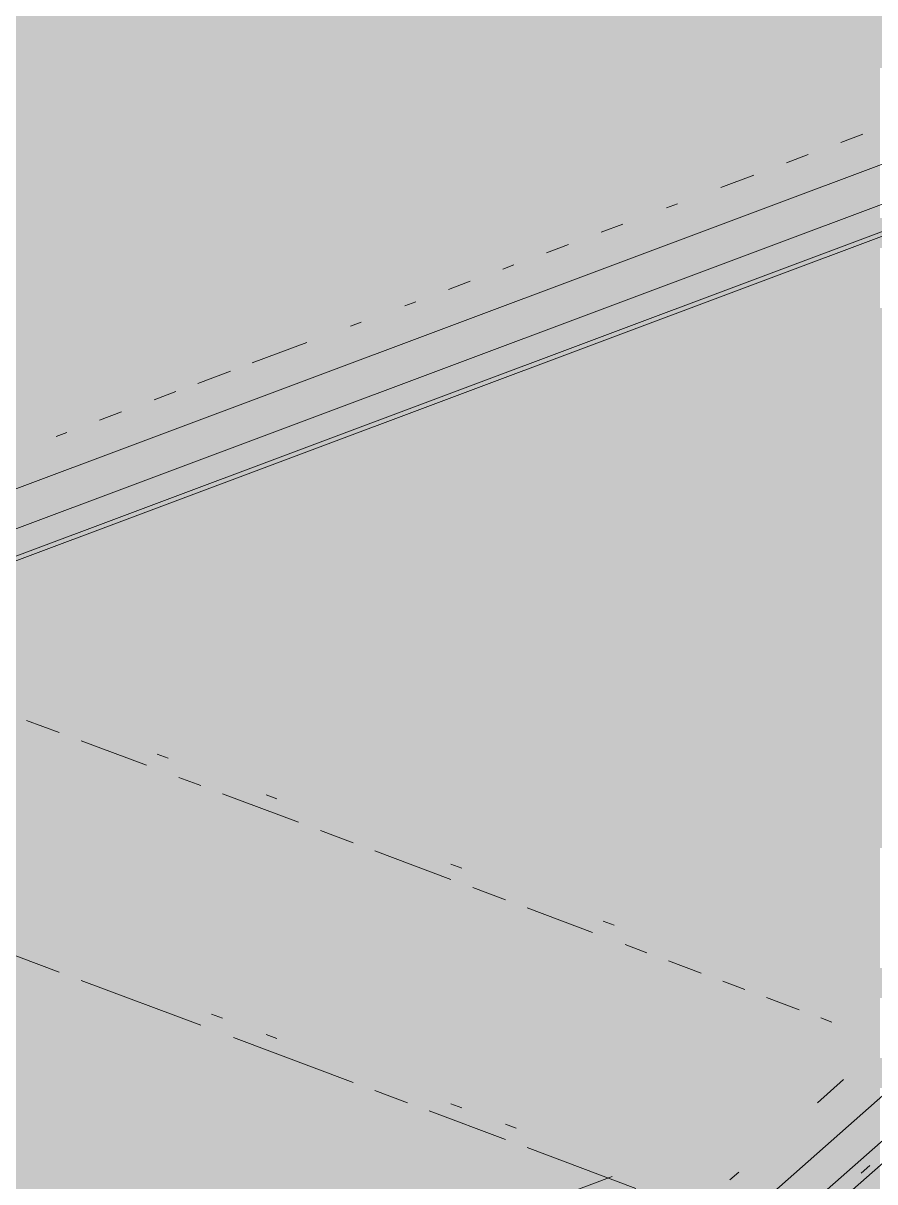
# Paper-space layout '03 3D Building and Roof' of a CAD drawing. Header units: millimetres. Extents: x 5 to 415, y 5 to 292.
# Drawn here: x 95.91 to 100.78, y 63.12 to 69.74 of the extents above; entities that cross this region are included whole.
import ezdxf

# ---------------------------------------------------------------- set-up
doc = ezdxf.new("R2010")
doc.units = ezdxf.units.MM
doc.layers.add('EXISTING', color=7, linetype='Continuous')
doc.layers.add('IMAGES', color=7, linetype='Continuous')

# ---------------------------------------------------------------- blocks, each defined once
blk = doc.blocks.new('SHEET_03')
at = {"layer": 'EXISTING', "color": 250, "lineweight": 9}
for p, q in [((111.2125, 72.5381), (96.2802, 59.342)), ((96.268, 59.2033), (111.2502, 72.4436)), ((85.5697, 63.2232), (109.993, 72.3723)), ((97.6663, 60.8244), (110.4012, 72.0786)), ((109.48, 71.9517), (85.6174, 63.0126)), ((85.4447, 62.7656), (109.1203, 71.6347)), ((85.5697, 62.8379), (109.1207, 71.6602)), ((100.5847, 69.0606), (100.7093, 69.1073)), ((100.2731, 68.9439), (100.3977, 68.9906)), ((99.8993, 68.8039), (100.0862, 68.8739)), ((99.5878, 68.6872), (99.6501, 68.7105)), ((99.214, 68.5471), (99.3386, 68.5938)), ((98.9024, 68.4304), (99.0271, 68.4771)), ((98.6532, 68.3371), (98.7155, 68.3604)), ((98.3417, 68.2204), (98.4663, 68.2671)), ((98.0925, 68.127), (98.1548, 68.1504)), ((97.781, 68.0103), (97.8433, 68.0337)), ((97.2202, 67.8003), (97.5318, 67.917)), ((96.9087, 67.6836), (97.0956, 67.7536)), ((96.6595, 67.5902), (96.7841, 67.6369)), ((96.348, 67.4735), (96.4726, 67.5202)), ((96.0988, 67.3801), (96.1611, 67.4035)), ((96.1175, 65.6881), (95.9309, 65.758)), ((96.6149, 65.5017), (96.2418, 65.6415)), ((96.6771, 65.5659), (96.7393, 65.5426)), ((96.9258, 65.3853), (96.8014, 65.4319)), ((97.4854, 65.1757), (97.0501, 65.3387)), ((97.2989, 65.3329), (97.361, 65.3096)), ((97.7963, 65.0592), (97.6097, 65.1291)), ((98.3559, 64.8496), (97.9206, 65.0126)), ((98.3559, 64.937), (98.4181, 64.9137)), ((98.6668, 64.7331), (98.4802, 64.803)), ((99.1642, 64.5468), (98.7911, 64.6865)), ((99.2264, 64.6109), (99.2885, 64.5876)), ((96.1175, 64.3187), (95.6822, 64.4818)), ((99.4751, 64.4303), (99.3507, 64.4769)), ((99.786, 64.3138), (99.5994, 64.3837)), ((96.9258, 64.0159), (96.2418, 64.2721)), ((100.0347, 64.2207), (99.9103, 64.2673)), ((100.3456, 64.1042), (100.159, 64.1741)), ((96.988, 64.08), (97.0501, 64.0567)), ((100.5321, 64.0343), (100.4699, 64.0576)), ((97.2989, 63.9636), (97.361, 63.9403)), ((97.7963, 63.6898), (97.1123, 63.946)), ((100.4501, 63.5732), (100.5999, 63.7056)), ((98.1072, 63.5734), (97.9206, 63.6432)), ((98.3559, 63.5676), (98.4181, 63.5443)), ((98.6668, 63.3637), (98.2315, 63.5268)), ((98.6668, 63.4511), (98.7289, 63.4279)), ((99.4129, 63.0842), (98.7911, 63.3172)), ((99.9507, 63.1319), (100.0006, 63.176)), ((100.6998, 63.1705), (100.7497, 63.2146)), ((86.1918, 58.2498), (99.277, 63.1516))]:
    blk.add_line(p, q, dxfattribs=at)
at = {"layer": 'IMAGES', "color": 7}
for points in [[(88.1265, 69.6571), (101.3214, 69.6571), (88.1265, 69.8286), (101.3214, 69.8286)], [(88.6405, 69.4857), (101.1501, 69.4857), (88.6405, 69.6571), (101.1501, 69.6571)], [(88.6405, 69.3143), (100.4646, 69.3143), (88.6405, 69.4857), (100.4646, 69.4857)], [(100.4646, 69.3143), (100.636, 69.3143), (100.4646, 69.4857), (100.636, 69.4857)], [(100.636, 69.3143), (100.8073, 69.3143), (100.636, 69.4857), (100.8073, 69.4857)], [(89.4974, 69.1429), (99.9505, 69.1429), (89.4974, 69.3143), (99.9505, 69.3143)], [(99.9505, 69.1429), (100.1219, 69.1429), (99.9505, 69.3143), (100.1219, 69.3143)], [(100.1219, 69.1429), (100.2932, 69.1429), (100.1219, 69.3143), (100.2932, 69.3143)], [(100.2932, 69.1429), (100.4646, 69.1429), (100.2932, 69.3143), (100.4646, 69.3143)], [(100.4646, 69.1429), (100.636, 69.1429), (100.4646, 69.3143), (100.636, 69.3143)], [(100.636, 69.1429), (100.8073, 69.1429), (100.636, 69.3143), (100.8073, 69.3143)], [(89.4974, 68.9714), (99.6078, 68.9714), (89.4974, 69.1429), (99.6078, 69.1429)], [(99.6078, 68.9714), (99.7792, 68.9714), (99.6078, 69.1429), (99.7792, 69.1429)], [(99.7792, 68.9714), (99.9505, 68.9714), (99.7792, 69.1429), (99.9505, 69.1429)], [(99.9505, 68.9714), (100.1219, 68.9714), (99.9505, 69.1429), (100.1219, 69.1429)], [(100.1219, 68.9714), (100.2932, 68.9714), (100.1219, 69.1429), (100.2932, 69.1429)], [(100.2932, 68.9714), (100.4646, 68.9714), (100.2932, 69.1429), (100.4646, 69.1429)], [(100.4646, 68.9714), (100.8073, 68.9714), (100.4646, 69.1429), (100.8073, 69.1429)], [(90.3542, 68.8), (99.0937, 68.8), (90.3542, 68.9714), (99.0937, 68.9714)], [(99.0937, 68.8), (99.6078, 68.8), (99.0937, 68.9714), (99.6078, 68.9714)], [(99.6078, 68.8), (99.9505, 68.8), (99.6078, 68.9714), (99.9505, 68.9714)], [(99.9505, 68.8), (100.1219, 68.8), (99.9505, 68.9714), (100.1219, 68.9714)], [(100.1219, 68.8), (100.2932, 68.8), (100.1219, 68.9714), (100.2932, 68.9714)], [(100.2932, 68.8), (100.636, 68.8), (100.2932, 68.9714), (100.636, 68.9714)], [(100.636, 68.8), (100.8073, 68.8), (100.636, 68.9714), (100.8073, 68.9714)], [(90.8683, 68.6286), (98.5796, 68.6286), (90.8683, 68.8), (98.5796, 68.8)], [(98.5796, 68.6286), (98.751, 68.6286), (98.5796, 68.8), (98.751, 68.8)], [(98.751, 68.6286), (99.0937, 68.6286), (98.751, 68.8), (99.0937, 68.8)], [(99.0937, 68.6286), (99.2651, 68.6286), (99.0937, 68.8), (99.2651, 68.8)], [(99.2651, 68.6286), (99.4364, 68.6286), (99.2651, 68.8), (99.4364, 68.8)], [(99.4364, 68.6286), (99.6078, 68.6286), (99.4364, 68.8), (99.6078, 68.8)], [(99.6078, 68.6286), (99.9505, 68.6286), (99.6078, 68.8), (99.9505, 68.8)], [(99.9505, 68.6286), (100.1219, 68.6286), (99.9505, 68.8), (100.1219, 68.8)], [(100.1219, 68.4571), (100.2932, 68.4571), (100.1219, 68.8), (100.2932, 68.8)], [(100.2932, 68.6286), (100.4646, 68.6286), (100.2932, 68.8), (100.4646, 68.8)], [(100.4646, 68.6286), (100.8073, 68.6286), (100.4646, 68.8), (100.8073, 68.8)], [(91.211, 68.4571), (98.2369, 68.4571), (91.211, 68.6286), (98.2369, 68.6286)], [(98.2369, 68.4571), (98.4082, 68.4571), (98.2369, 68.6286), (98.4082, 68.6286)], [(98.4082, 68.4571), (98.5796, 68.4571), (98.4082, 68.6286), (98.5796, 68.6286)], [(98.5796, 68.4571), (98.751, 68.4571), (98.5796, 68.6286), (98.751, 68.6286)], [(98.751, 68.4571), (98.9223, 68.4571), (98.751, 68.6286), (98.9223, 68.6286)], [(98.9223, 68.4571), (99.0937, 68.4571), (98.9223, 68.6286), (99.0937, 68.6286)], [(99.0937, 68.4571), (99.2651, 68.4571), (99.0937, 68.6286), (99.2651, 68.6286)], [(99.2651, 68.4571), (99.9505, 68.4571), (99.2651, 68.6286), (99.9505, 68.6286)], [(99.9505, 68.4571), (100.1219, 68.4571), (99.9505, 68.6286), (100.1219, 68.6286)], [(100.2932, 68.4571), (100.636, 68.4571), (100.2932, 68.6286), (100.636, 68.6286)], [(100.636, 68.4571), (101.1501, 68.4571), (100.636, 68.6286), (101.1501, 68.6286)], [(91.7251, 68.2857), (97.7228, 68.2857), (91.7251, 68.4571), (97.7228, 68.4571)], [(97.7228, 68.2857), (98.0655, 68.2857), (97.7228, 68.4571), (98.0655, 68.4571)], [(98.0655, 68.2857), (98.2369, 68.2857), (98.0655, 68.4571), (98.2369, 68.4571)], [(98.2369, 68.2857), (98.4082, 68.2857), (98.2369, 68.4571), (98.4082, 68.4571)], [(98.4082, 68.2857), (98.5796, 68.2857), (98.4082, 68.4571), (98.5796, 68.4571)], [(98.5796, 68.2857), (98.9223, 68.2857), (98.5796, 68.4571), (98.9223, 68.4571)], [(98.9223, 68.2857), (99.0937, 68.2857), (98.9223, 68.4571), (99.0937, 68.4571)], [(99.0937, 68.2857), (99.2651, 68.2857), (99.0937, 68.4571), (99.2651, 68.4571)], [(99.2651, 68.2857), (99.6078, 68.2857), (99.2651, 68.4571), (99.6078, 68.4571)], [(99.6078, 68.2857), (99.9505, 68.2857), (99.6078, 68.4571), (99.9505, 68.4571)], [(99.9505, 68.2857), (100.1219, 68.2857), (99.9505, 68.4571), (100.1219, 68.4571)], [(100.1219, 68.2857), (100.636, 68.2857), (100.1219, 68.4571), (100.636, 68.4571)], [(100.636, 68.2857), (100.8073, 68.2857), (100.636, 68.4571), (100.8073, 68.4571)], [(92.0678, 68.1143), (97.2087, 68.1143), (92.0678, 68.2857), (97.2087, 68.2857)], [(97.2087, 68.1143), (97.3801, 68.1143), (97.2087, 68.2857), (97.3801, 68.2857)], [(97.3801, 68.1143), (97.5514, 68.1143), (97.3801, 68.2857), (97.5514, 68.2857)], [(97.5514, 68.1143), (97.7228, 68.1143), (97.5514, 68.2857), (97.7228, 68.2857)], [(97.7228, 68.1143), (98.0655, 68.1143), (97.7228, 68.2857), (98.0655, 68.2857)], [(98.0655, 68.1143), (98.2369, 68.1143), (98.0655, 68.2857), (98.2369, 68.2857)], [(98.2369, 68.1143), (98.5796, 68.1143), (98.2369, 68.2857), (98.5796, 68.2857)], [(98.5796, 68.1143), (99.0937, 68.1143), (98.5796, 68.2857), (99.0937, 68.2857)], [(99.0937, 68.1143), (99.2651, 68.1143), (99.0937, 68.2857), (99.2651, 68.2857)], [(99.2651, 68.1143), (99.4364, 68.1143), (99.2651, 68.2857), (99.4364, 68.2857)], [(99.4364, 68.1143), (99.7792, 68.1143), (99.4364, 68.2857), (99.7792, 68.2857)], [(99.7792, 68.1143), (100.1219, 68.1143), (99.7792, 68.2857), (100.1219, 68.2857)], [(100.1219, 68.1143), (100.2932, 68.1143), (100.1219, 68.2857), (100.2932, 68.2857)], [(100.2932, 68.1143), (100.4646, 68.1143), (100.2932, 68.2857), (100.4646, 68.2857)], [(100.4646, 68.1143), (100.636, 68.1143), (100.4646, 68.2857), (100.636, 68.2857)], [(100.636, 68.1143), (100.8073, 68.1143), (100.636, 68.2857), (100.8073, 68.2857)], [(92.5819, 67.9429), (96.6946, 67.9429), (92.5819, 68.1143), (96.6946, 68.1143)], [(96.6946, 67.9429), (96.866, 67.9429), (96.6946, 68.1143), (96.866, 68.1143)], [(96.866, 67.9429), (97.0373, 67.9429), (96.866, 68.1143), (97.0373, 68.1143)], [(97.0373, 67.9429), (97.2087, 67.9429), (97.0373, 68.1143), (97.2087, 68.1143)], [(97.2087, 67.9429), (97.3801, 67.9429), (97.2087, 68.1143), (97.3801, 68.1143)], [(97.3801, 67.9429), (97.5514, 67.9429), (97.3801, 68.1143), (97.5514, 68.1143)], [(97.5514, 67.9429), (97.7228, 67.9429), (97.5514, 68.1143), (97.7228, 68.1143)], [(97.7228, 67.9429), (97.8942, 67.9429), (97.7228, 68.1143), (97.8942, 68.1143)], [(97.8942, 67.9429), (98.0655, 67.9429), (97.8942, 68.1143), (98.0655, 68.1143)], [(98.0655, 67.9429), (98.2369, 67.9429), (98.0655, 68.1143), (98.2369, 68.1143)], [(98.2369, 67.9429), (98.4082, 67.9429), (98.2369, 68.1143), (98.4082, 68.1143)], [(98.4082, 67.9429), (98.5796, 67.9429), (98.4082, 68.1143), (98.5796, 68.1143)], [(98.5796, 67.9429), (98.751, 67.9429), (98.5796, 68.1143), (98.751, 68.1143)], [(98.751, 67.9429), (98.9223, 67.9429), (98.751, 68.1143), (98.9223, 68.1143)], [(98.9223, 67.9429), (99.2651, 67.9429), (98.9223, 68.1143), (99.2651, 68.1143)], [(99.2651, 67.9429), (99.7792, 67.9429), (99.2651, 68.1143), (99.7792, 68.1143)], [(99.7792, 67.9429), (99.9505, 67.9429), (99.7792, 68.1143), (99.9505, 68.1143)], [(99.9505, 67.9429), (100.1219, 67.9429), (99.9505, 68.1143), (100.1219, 68.1143)], [(100.1219, 67.9429), (100.2932, 67.9429), (100.1219, 68.1143), (100.2932, 68.1143)], [(100.2932, 67.9429), (100.4646, 67.9429), (100.2932, 68.1143), (100.4646, 68.1143)], [(100.4646, 67.9429), (100.636, 67.9429), (100.4646, 68.1143), (100.636, 68.1143)], [(100.636, 67.9429), (105.0914, 67.9429), (100.636, 68.1143), (105.0914, 68.1143)], [(93.096, 67.7714), (96.1805, 67.7714), (93.096, 67.9429), (96.1805, 67.9429)], [(96.1805, 67.7714), (96.3519, 67.7714), (96.1805, 67.9429), (96.3519, 67.9429)], [(96.3519, 67.7714), (96.6946, 67.7714), (96.3519, 67.9429), (96.6946, 67.9429)], [(96.6946, 67.7714), (96.866, 67.7714), (96.6946, 67.9429), (96.866, 67.9429)], [(96.866, 67.7714), (97.0373, 67.7714), (96.866, 67.9429), (97.0373, 67.9429)], [(97.0373, 67.7714), (97.2087, 67.7714), (97.0373, 67.9429), (97.2087, 67.9429)], [(97.2087, 67.7714), (97.3801, 67.7714), (97.2087, 67.9429), (97.3801, 67.9429)], [(97.3801, 67.4286), (97.7228, 67.4286), (97.3801, 67.9429), (97.7228, 67.9429)], [(97.7228, 67.7714), (98.2369, 67.7714), (97.7228, 67.9429), (98.2369, 67.9429)], [(98.2369, 67.7714), (98.751, 67.7714), (98.2369, 67.9429), (98.751, 67.9429)], [(98.751, 67.7714), (99.2651, 67.7714), (98.751, 67.9429), (99.2651, 67.9429)], [(99.2651, 67.7714), (99.4364, 67.7714), (99.2651, 67.9429), (99.4364, 67.9429)], [(99.4364, 67.7714), (99.7792, 67.7714), (99.4364, 67.9429), (99.7792, 67.9429)], [(99.7792, 67.7714), (100.1219, 67.7714), (99.7792, 67.9429), (100.1219, 67.9429)], [(100.1219, 67.7714), (104.5773, 67.7714), (100.1219, 67.9429), (104.5773, 67.9429)], [(93.4387, 67.6), (96.1805, 67.6), (93.4387, 67.7714), (96.1805, 67.7714)], [(96.1805, 67.4286), (96.3519, 67.4286), (96.1805, 67.7714), (96.3519, 67.7714)], [(96.3519, 67.6), (96.5233, 67.6), (96.3519, 67.7714), (96.5233, 67.7714)], [(96.5233, 67.6), (96.6946, 67.6), (96.5233, 67.7714), (96.6946, 67.7714)], [(96.6946, 67.6), (96.866, 67.6), (96.6946, 67.7714), (96.866, 67.7714)], [(96.866, 67.6), (97.2087, 67.6), (96.866, 67.7714), (97.2087, 67.7714)], [(97.2087, 67.6), (97.3801, 67.6), (97.2087, 67.7714), (97.3801, 67.7714)], [(97.7228, 67.6), (98.0655, 67.6), (97.7228, 67.7714), (98.0655, 67.7714)], [(98.0655, 67.6), (98.2369, 67.6), (98.0655, 67.7714), (98.2369, 67.7714)], [(98.2369, 67.6), (98.9223, 67.6), (98.2369, 67.7714), (98.9223, 67.7714)], [(98.9223, 67.6), (99.0937, 67.6), (98.9223, 67.7714), (99.0937, 67.7714)], [(99.0937, 67.6), (99.2651, 67.6), (99.0937, 67.7714), (99.2651, 67.7714)], [(99.2651, 67.6), (99.4364, 67.6), (99.2651, 67.7714), (99.4364, 67.7714)], [(99.4364, 67.6), (99.7792, 67.6), (99.4364, 67.7714), (99.7792, 67.7714)], [(99.7792, 67.6), (104.7487, 67.6), (99.7792, 67.7714), (104.7487, 67.7714)], [(95.8378, 67.4286), (96.0092, 67.4286), (95.8378, 67.6), (96.0092, 67.6)], [(96.0092, 67.4286), (96.1805, 67.4286), (96.0092, 67.6), (96.1805, 67.6)], [(96.3519, 67.4286), (97.3801, 67.4286), (96.3519, 67.6), (97.3801, 67.6)], [(97.7228, 67.4286), (98.2369, 67.4286), (97.7228, 67.6), (98.2369, 67.6)], [(98.2369, 67.4286), (98.5796, 67.4286), (98.2369, 67.6), (98.5796, 67.6)], [(98.5796, 67.4286), (98.751, 67.4286), (98.5796, 67.6), (98.751, 67.6)], [(98.751, 67.4286), (99.0937, 67.4286), (98.751, 67.6), (99.0937, 67.6)], [(99.0937, 67.4286), (99.2651, 67.4286), (99.0937, 67.6), (99.2651, 67.6)], [(99.2651, 67.4286), (104.5773, 67.4286), (99.2651, 67.6), (104.5773, 67.6)], [(95.6664, 67.2571), (96.0092, 67.2571), (95.6664, 67.4286), (96.0092, 67.4286)], [(96.0092, 67.2571), (96.5233, 67.2571), (96.0092, 67.4286), (96.5233, 67.4286)], [(96.5233, 67.2571), (96.866, 67.2571), (96.5233, 67.4286), (96.866, 67.4286)], [(96.866, 67.2571), (97.2087, 67.2571), (96.866, 67.4286), (97.2087, 67.4286)], [(97.2087, 67.2571), (97.5514, 67.2571), (97.2087, 67.4286), (97.5514, 67.4286)], [(97.5514, 67.2571), (97.8942, 67.2571), (97.5514, 67.4286), (97.8942, 67.4286)], [(97.8942, 67.2571), (98.0655, 67.2571), (97.8942, 67.4286), (98.0655, 67.4286)], [(98.0655, 67.2571), (98.2369, 67.2571), (98.0655, 67.4286), (98.2369, 67.4286)], [(98.2369, 67.2571), (98.4082, 67.2571), (98.2369, 67.4286), (98.4082, 67.4286)], [(98.4082, 67.2571), (98.5796, 67.2571), (98.4082, 67.4286), (98.5796, 67.4286)], [(98.5796, 67.2571), (98.751, 67.2571), (98.5796, 67.4286), (98.751, 67.4286)], [(98.751, 67.2571), (104.2346, 67.2571), (98.751, 67.4286), (104.2346, 67.4286)], [(95.8378, 67.0857), (96.1805, 67.0857), (95.8378, 67.2571), (96.1805, 67.2571)], [(96.1805, 67.0857), (96.5233, 67.0857), (96.1805, 67.2571), (96.5233, 67.2571)], [(96.5233, 67.0857), (96.6946, 67.0857), (96.5233, 67.2571), (96.6946, 67.2571)], [(96.6946, 67.0857), (96.866, 67.0857), (96.6946, 67.2571), (96.866, 67.2571)], [(96.866, 67.0857), (97.5514, 67.0857), (96.866, 67.2571), (97.5514, 67.2571)], [(97.5514, 67.0857), (97.7228, 67.0857), (97.5514, 67.2571), (97.7228, 67.2571)], [(97.7228, 67.0857), (97.8942, 67.0857), (97.7228, 67.2571), (97.8942, 67.2571)], [(97.8942, 67.0857), (98.0655, 67.0857), (97.8942, 67.2571), (98.0655, 67.2571)], [(98.0655, 67.0857), (98.4082, 67.0857), (98.0655, 67.2571), (98.4082, 67.2571)], [(98.4082, 67.0857), (104.0632, 67.0857), (98.4082, 67.2571), (104.0632, 67.2571)], [(95.6664, 66.9143), (96.5233, 66.9143), (95.6664, 67.0857), (96.5233, 67.0857)], [(96.5233, 66.9143), (97.0373, 66.9143), (96.5233, 67.0857), (97.0373, 67.0857)], [(97.0373, 66.9143), (97.2087, 66.9143), (97.0373, 67.0857), (97.2087, 67.0857)], [(97.2087, 66.9143), (97.3801, 66.9143), (97.2087, 67.0857), (97.3801, 67.0857)], [(97.3801, 66.9143), (97.5514, 66.9143), (97.3801, 67.0857), (97.5514, 67.0857)], [(97.5514, 66.9143), (97.7228, 66.9143), (97.5514, 67.0857), (97.7228, 67.0857)], [(97.7228, 66.9143), (97.8942, 66.9143), (97.7228, 67.0857), (97.8942, 67.0857)], [(97.8942, 66.9143), (103.7205, 66.9143), (97.8942, 67.0857), (103.7205, 67.0857)], [(95.8378, 66.7429), (96.0092, 66.7429), (95.8378, 66.9143), (96.0092, 66.9143)], [(96.0092, 66.7429), (96.5233, 66.7429), (96.0092, 66.9143), (96.5233, 66.9143)], [(96.5233, 66.7429), (96.6946, 66.7429), (96.5233, 66.9143), (96.6946, 66.9143)], [(96.6946, 66.7429), (96.866, 66.7429), (96.6946, 66.9143), (96.866, 66.9143)], [(96.866, 66.7429), (97.0373, 66.7429), (96.866, 66.9143), (97.0373, 66.9143)], [(97.0373, 66.7429), (97.2087, 66.7429), (97.0373, 66.9143), (97.2087, 66.9143)], [(97.2087, 66.7429), (97.3801, 66.7429), (97.2087, 66.9143), (97.3801, 66.9143)], [(97.3801, 66.7429), (103.5491, 66.7429), (97.3801, 66.9143), (103.5491, 66.9143)], [(95.8378, 66.5714), (96.0092, 66.5714), (95.8378, 66.7429), (96.0092, 66.7429)], [(96.0092, 66.5714), (96.1805, 66.5714), (96.0092, 66.7429), (96.1805, 66.7429)], [(96.1805, 66.5714), (96.3519, 66.5714), (96.1805, 66.7429), (96.3519, 66.7429)], [(96.3519, 66.5714), (96.5233, 66.5714), (96.3519, 66.7429), (96.5233, 66.7429)], [(96.5233, 66.5714), (96.866, 66.5714), (96.5233, 66.7429), (96.866, 66.7429)], [(96.866, 66.5714), (97.0373, 66.5714), (96.866, 66.7429), (97.0373, 66.7429)], [(97.0373, 66.5714), (103.3778, 66.5714), (97.0373, 66.7429), (103.3778, 66.7429)], [(95.8378, 66.4), (96.1805, 66.4), (95.8378, 66.5714), (96.1805, 66.5714)], [(96.1805, 66.4), (96.3519, 66.4), (96.1805, 66.5714), (96.3519, 66.5714)], [(96.3519, 66.4), (96.5233, 66.4), (96.3519, 66.5714), (96.5233, 66.5714)], [(96.5233, 66.4), (96.6946, 66.4), (96.5233, 66.5714), (96.6946, 66.5714)], [(96.6946, 66.4), (103.2064, 66.4), (96.6946, 66.5714), (103.2064, 66.5714)], [(95.8378, 66.2286), (96.0092, 66.2286), (95.8378, 66.4), (96.0092, 66.4)], [(96.0092, 66.2286), (96.1805, 66.2286), (96.0092, 66.4), (96.1805, 66.4)], [(96.1805, 66.2286), (96.3519, 66.2286), (96.1805, 66.4), (96.3519, 66.4)], [(96.3519, 66.2286), (96.6946, 66.2286), (96.3519, 66.4), (96.6946, 66.4)], [(96.6946, 66.2286), (96.866, 66.2286), (96.6946, 66.4), (96.866, 66.4)], [(96.866, 66.2286), (97.0373, 66.2286), (96.866, 66.4), (97.0373, 66.4)], [(97.0373, 66.2286), (102.8637, 66.2286), (97.0373, 66.4), (102.8637, 66.4)], [(95.8378, 65.8857), (96.0092, 65.8857), (95.8378, 66.2286), (96.0092, 66.2286)], [(96.0092, 66.0571), (96.3519, 66.0571), (96.0092, 66.2286), (96.3519, 66.2286)], [(96.3519, 66.0571), (96.6946, 66.0571), (96.3519, 66.2286), (96.6946, 66.2286)], [(96.6946, 66.0571), (96.866, 66.0571), (96.6946, 66.2286), (96.866, 66.2286)], [(96.866, 66.0571), (97.0373, 66.0571), (96.866, 66.2286), (97.0373, 66.2286)], [(97.0373, 66.0571), (97.2087, 66.0571), (97.0373, 66.2286), (97.2087, 66.2286)], [(97.2087, 66.0571), (97.3801, 66.0571), (97.2087, 66.2286), (97.3801, 66.2286)], [(97.3801, 66.0571), (97.7228, 66.0571), (97.3801, 66.2286), (97.7228, 66.2286)], [(97.7228, 66.0571), (102.6923, 66.0571), (97.7228, 66.2286), (102.6923, 66.2286)], [(96.0092, 65.8857), (96.1805, 65.8857), (96.0092, 66.0571), (96.1805, 66.0571)], [(96.1805, 65.8857), (96.6946, 65.8857), (96.1805, 66.0571), (96.6946, 66.0571)], [(96.6946, 65.8857), (96.866, 65.8857), (96.6946, 66.0571), (96.866, 66.0571)], [(96.866, 65.8857), (97.0373, 65.8857), (96.866, 66.0571), (97.0373, 66.0571)], [(97.0373, 65.7143), (97.2087, 65.7143), (97.0373, 66.0571), (97.2087, 66.0571)], [(97.2087, 65.8857), (97.3801, 65.8857), (97.2087, 66.0571), (97.3801, 66.0571)], [(97.3801, 65.8857), (97.7228, 65.8857), (97.3801, 66.0571), (97.7228, 66.0571)], [(97.7228, 65.8857), (97.8942, 65.8857), (97.7228, 66.0571), (97.8942, 66.0571)], [(97.8942, 65.8857), (98.0655, 65.8857), (97.8942, 66.0571), (98.0655, 66.0571)], [(98.0655, 65.8857), (98.2369, 65.8857), (98.0655, 66.0571), (98.2369, 66.0571)], [(98.2369, 65.8857), (102.521, 65.8857), (98.2369, 66.0571), (102.521, 66.0571)], [(95.8378, 65.7143), (96.1805, 65.7143), (95.8378, 65.8857), (96.1805, 65.8857)], [(96.1805, 65.7143), (96.3519, 65.7143), (96.1805, 65.8857), (96.3519, 65.8857)], [(96.3519, 65.7143), (96.5233, 65.7143), (96.3519, 65.8857), (96.5233, 65.8857)], [(96.5233, 65.7143), (97.0373, 65.7143), (96.5233, 65.8857), (97.0373, 65.8857)], [(97.2087, 65.7143), (97.3801, 65.7143), (97.2087, 65.8857), (97.3801, 65.8857)], [(97.3801, 65.7143), (97.5514, 65.7143), (97.3801, 65.8857), (97.5514, 65.8857)], [(97.5514, 65.7143), (97.7228, 65.7143), (97.5514, 65.8857), (97.7228, 65.8857)], [(97.7228, 65.7143), (97.8942, 65.7143), (97.7228, 65.8857), (97.8942, 65.8857)], [(97.8942, 65.7143), (98.0655, 65.7143), (97.8942, 65.8857), (98.0655, 65.8857)], [(98.0655, 65.7143), (98.2369, 65.7143), (98.0655, 65.8857), (98.2369, 65.8857)], [(98.2369, 65.7143), (98.4082, 65.7143), (98.2369, 65.8857), (98.4082, 65.8857)], [(98.4082, 65.7143), (102.3496, 65.7143), (98.4082, 65.8857), (102.3496, 65.8857)], [(95.8378, 65.5429), (96.0092, 65.5429), (95.8378, 65.7143), (96.0092, 65.7143)], [(96.0092, 65.5429), (96.1805, 65.5429), (96.0092, 65.7143), (96.1805, 65.7143)], [(96.1805, 65.5429), (96.3519, 65.5429), (96.1805, 65.7143), (96.3519, 65.7143)], [(96.3519, 65.5429), (96.5233, 65.5429), (96.3519, 65.7143), (96.5233, 65.7143)], [(96.5233, 65.5429), (96.866, 65.5429), (96.5233, 65.7143), (96.866, 65.7143)], [(96.866, 65.5429), (97.0373, 65.5429), (96.866, 65.7143), (97.0373, 65.7143)], [(97.0373, 65.5429), (97.2087, 65.5429), (97.0373, 65.7143), (97.2087, 65.7143)], [(97.2087, 65.3714), (97.3801, 65.3714), (97.2087, 65.7143), (97.3801, 65.7143)], [(97.3801, 65.5429), (97.7228, 65.5429), (97.3801, 65.7143), (97.7228, 65.7143)], [(97.7228, 65.5429), (97.8942, 65.5429), (97.7228, 65.7143), (97.8942, 65.7143)], [(97.8942, 65.5429), (98.0655, 65.5429), (97.8942, 65.7143), (98.0655, 65.7143)], [(98.0655, 65.5429), (98.2369, 65.5429), (98.0655, 65.7143), (98.2369, 65.7143)], [(98.2369, 65.5429), (98.4082, 65.5429), (98.2369, 65.7143), (98.4082, 65.7143)], [(98.4082, 65.5429), (98.751, 65.5429), (98.4082, 65.7143), (98.751, 65.7143)], [(98.751, 65.5429), (98.9223, 65.5429), (98.751, 65.7143), (98.9223, 65.7143)], [(98.9223, 65.5429), (102.1782, 65.5429), (98.9223, 65.7143), (102.1782, 65.7143)], [(95.6664, 65.3714), (96.0092, 65.3714), (95.6664, 65.5429), (96.0092, 65.5429)], [(96.0092, 65.3714), (96.1805, 65.3714), (96.0092, 65.5429), (96.1805, 65.5429)], [(96.1805, 65.3714), (96.3519, 65.3714), (96.1805, 65.5429), (96.3519, 65.5429)], [(96.3519, 65.3714), (96.5233, 65.3714), (96.3519, 65.5429), (96.5233, 65.5429)], [(96.5233, 65.3714), (96.6946, 65.3714), (96.5233, 65.5429), (96.6946, 65.5429)], [(96.6946, 65.3714), (96.866, 65.3714), (96.6946, 65.5429), (96.866, 65.5429)], [(96.866, 65.2), (97.0373, 65.2), (96.866, 65.5429), (97.0373, 65.5429)], [(97.0373, 65.3714), (97.2087, 65.3714), (97.0373, 65.5429), (97.2087, 65.5429)], [(97.3801, 65.3714), (97.5514, 65.3714), (97.3801, 65.5429), (97.5514, 65.5429)], [(97.5514, 65.3714), (98.0655, 65.3714), (97.5514, 65.5429), (98.0655, 65.5429)], [(98.0655, 65.3714), (98.2369, 65.3714), (98.0655, 65.5429), (98.2369, 65.5429)], [(98.2369, 65.3714), (98.5796, 65.3714), (98.2369, 65.5429), (98.5796, 65.5429)], [(98.5796, 65.3714), (98.751, 65.3714), (98.5796, 65.5429), (98.751, 65.5429)], [(98.751, 65.3714), (98.9223, 65.3714), (98.751, 65.5429), (98.9223, 65.5429)], [(98.9223, 65.3714), (99.0937, 65.3714), (98.9223, 65.5429), (99.0937, 65.5429)], [(99.0937, 65.3714), (99.2651, 65.3714), (99.0937, 65.5429), (99.2651, 65.5429)], [(99.2651, 65.3714), (102.0069, 65.3714), (99.2651, 65.5429), (102.0069, 65.5429)], [(95.1523, 65.2), (96.1805, 65.2), (95.1523, 65.3714), (96.1805, 65.3714)], [(96.1805, 65.2), (96.3519, 65.2), (96.1805, 65.3714), (96.3519, 65.3714)], [(96.3519, 65.2), (96.5233, 65.2), (96.3519, 65.3714), (96.5233, 65.3714)], [(96.5233, 65.2), (96.6946, 65.2), (96.5233, 65.3714), (96.6946, 65.3714)], [(96.6946, 65.2), (96.866, 65.2), (96.6946, 65.3714), (96.866, 65.3714)], [(97.0373, 65.2), (97.2087, 65.2), (97.0373, 65.3714), (97.2087, 65.3714)], [(97.2087, 65.2), (97.5514, 65.2), (97.2087, 65.3714), (97.5514, 65.3714)], [(97.5514, 65.2), (97.7228, 65.2), (97.5514, 65.3714), (97.7228, 65.3714)], [(97.7228, 65.2), (97.8942, 65.2), (97.7228, 65.3714), (97.8942, 65.3714)], [(97.8942, 65.2), (98.2369, 65.2), (97.8942, 65.3714), (98.2369, 65.3714)], [(98.2369, 65.2), (98.9223, 65.2), (98.2369, 65.3714), (98.9223, 65.3714)], [(98.9223, 65.2), (99.0937, 65.2), (98.9223, 65.3714), (99.0937, 65.3714)], [(99.0937, 65.2), (99.2651, 65.2), (99.0937, 65.3714), (99.2651, 65.3714)], [(99.2651, 65.2), (99.4364, 65.2), (99.2651, 65.3714), (99.4364, 65.3714)], [(99.4364, 65.2), (99.7792, 65.2), (99.4364, 65.3714), (99.7792, 65.3714)], [(99.7792, 65.2), (99.9505, 65.2), (99.7792, 65.3714), (99.9505, 65.3714)], [(99.9505, 65.2), (101.8355, 65.2), (99.9505, 65.3714), (101.8355, 65.3714)], [(95.3237, 65.0286), (96.6946, 65.0286), (95.3237, 65.2), (96.6946, 65.2)], [(96.6946, 65.0286), (96.866, 65.0286), (96.6946, 65.2), (96.866, 65.2)], [(96.866, 65.0286), (97.0373, 65.0286), (96.866, 65.2), (97.0373, 65.2)], [(97.0373, 65.0286), (97.2087, 65.0286), (97.0373, 65.2), (97.2087, 65.2)], [(97.2087, 65.0286), (97.3801, 65.0286), (97.2087, 65.2), (97.3801, 65.2)], [(97.3801, 65.0286), (97.5514, 65.0286), (97.3801, 65.2), (97.5514, 65.2)], [(97.5514, 65.0286), (97.7228, 65.0286), (97.5514, 65.2), (97.7228, 65.2)], [(97.7228, 65.0286), (97.8942, 65.0286), (97.7228, 65.2), (97.8942, 65.2)], [(97.8942, 65.0286), (98.2369, 65.0286), (97.8942, 65.2), (98.2369, 65.2)], [(98.2369, 65.0286), (98.4082, 65.0286), (98.2369, 65.2), (98.4082, 65.2)], [(98.4082, 65.0286), (98.751, 65.0286), (98.4082, 65.2), (98.751, 65.2)], [(98.751, 65.0286), (98.9223, 65.0286), (98.751, 65.2), (98.9223, 65.2)], [(98.9223, 65.0286), (99.0937, 65.0286), (98.9223, 65.2), (99.0937, 65.2)], [(99.0937, 65.0286), (99.2651, 65.0286), (99.0937, 65.2), (99.2651, 65.2)], [(99.2651, 65.0286), (99.4364, 65.0286), (99.2651, 65.2), (99.4364, 65.2)], [(99.4364, 65.0286), (99.6078, 65.0286), (99.4364, 65.2), (99.6078, 65.2)], [(99.6078, 65.0286), (99.7792, 65.0286), (99.6078, 65.2), (99.7792, 65.2)], [(99.7792, 65.0286), (99.9505, 65.0286), (99.7792, 65.2), (99.9505, 65.2)], [(99.9505, 65.0286), (100.1219, 65.0286), (99.9505, 65.2), (100.1219, 65.2)], [(100.1219, 65.0286), (100.4646, 65.0286), (100.1219, 65.2), (100.4646, 65.2)], [(100.4646, 65.0286), (101.4928, 65.0286), (100.4646, 65.2), (101.4928, 65.2)], [(95.6664, 64.8571), (97.0373, 64.8571), (95.6664, 65.0286), (97.0373, 65.0286)], [(97.0373, 64.8571), (97.3801, 64.8571), (97.0373, 65.0286), (97.3801, 65.0286)], [(97.3801, 64.8571), (97.5514, 64.8571), (97.3801, 65.0286), (97.5514, 65.0286)], [(97.5514, 64.8571), (97.7228, 64.8571), (97.5514, 65.0286), (97.7228, 65.0286)], [(97.7228, 64.8571), (97.8942, 64.8571), (97.7228, 65.0286), (97.8942, 65.0286)], [(97.8942, 64.8571), (98.0655, 64.8571), (97.8942, 65.0286), (98.0655, 65.0286)], [(98.0655, 64.8571), (98.2369, 64.8571), (98.0655, 65.0286), (98.2369, 65.0286)], [(98.2369, 64.8571), (98.4082, 64.8571), (98.2369, 65.0286), (98.4082, 65.0286)], [(98.4082, 64.8571), (98.5796, 64.8571), (98.4082, 65.0286), (98.5796, 65.0286)], [(98.5796, 64.8571), (98.751, 64.8571), (98.5796, 65.0286), (98.751, 65.0286)], [(98.751, 64.8571), (99.4364, 64.8571), (98.751, 65.0286), (99.4364, 65.0286)], [(99.4364, 64.8571), (99.6078, 64.8571), (99.4364, 65.0286), (99.6078, 65.0286)], [(99.6078, 64.8571), (99.7792, 64.8571), (99.6078, 65.0286), (99.7792, 65.0286)], [(99.7792, 64.8571), (99.9505, 64.8571), (99.7792, 65.0286), (99.9505, 65.0286)], [(99.9505, 64.8571), (100.1219, 64.8571), (99.9505, 65.0286), (100.1219, 65.0286)], [(100.1219, 64.8571), (100.2932, 64.8571), (100.1219, 65.0286), (100.2932, 65.0286)], [(100.2932, 64.6857), (100.4646, 64.6857), (100.2932, 65.0286), (100.4646, 65.0286)], [(100.4646, 64.8571), (100.636, 64.8571), (100.4646, 65.0286), (100.636, 65.0286)], [(100.636, 64.8571), (100.8073, 64.8571), (100.636, 65.0286), (100.8073, 65.0286)], [(95.8378, 64.6857), (96.0092, 64.6857), (95.8378, 64.8571), (96.0092, 64.8571)], [(96.0092, 64.6857), (96.1805, 64.6857), (96.0092, 64.8571), (96.1805, 64.8571)], [(96.1805, 64.6857), (97.5514, 64.6857), (96.1805, 64.8571), (97.5514, 64.8571)], [(97.5514, 64.6857), (97.8942, 64.6857), (97.5514, 64.8571), (97.8942, 64.8571)], [(97.8942, 64.6857), (98.0655, 64.6857), (97.8942, 64.8571), (98.0655, 64.8571)], [(98.0655, 64.6857), (98.2369, 64.6857), (98.0655, 64.8571), (98.2369, 64.8571)], [(98.2369, 64.6857), (98.5796, 64.6857), (98.2369, 64.8571), (98.5796, 64.8571)], [(98.5796, 64.6857), (98.751, 64.6857), (98.5796, 64.8571), (98.751, 64.8571)], [(98.751, 64.6857), (98.9223, 64.6857), (98.751, 64.8571), (98.9223, 64.8571)], [(98.9223, 64.6857), (99.0937, 64.6857), (98.9223, 64.8571), (99.0937, 64.8571)], [(99.0937, 64.6857), (99.4364, 64.6857), (99.0937, 64.8571), (99.4364, 64.8571)], [(99.4364, 64.6857), (99.7792, 64.6857), (99.4364, 64.8571), (99.7792, 64.8571)], [(99.7792, 64.6857), (99.9505, 64.6857), (99.7792, 64.8571), (99.9505, 64.8571)], [(99.9505, 64.6857), (100.2932, 64.6857), (99.9505, 64.8571), (100.2932, 64.8571)], [(100.4646, 64.6857), (100.636, 64.6857), (100.4646, 64.8571), (100.636, 64.8571)], [(100.636, 64.6857), (100.8073, 64.6857), (100.636, 64.8571), (100.8073, 64.8571)], [(95.8378, 64.5143), (96.0092, 64.5143), (95.8378, 64.6857), (96.0092, 64.6857)], [(96.0092, 64.5143), (96.1805, 64.5143), (96.0092, 64.6857), (96.1805, 64.6857)], [(96.1805, 64.5143), (96.5233, 64.5143), (96.1805, 64.6857), (96.5233, 64.6857)], [(96.5233, 64.5143), (96.6946, 64.5143), (96.5233, 64.6857), (96.6946, 64.6857)], [(96.6946, 64.5143), (98.0655, 64.5143), (96.6946, 64.6857), (98.0655, 64.6857)], [(98.0655, 64.5143), (98.2369, 64.5143), (98.0655, 64.6857), (98.2369, 64.6857)], [(98.2369, 64.5143), (98.4082, 64.5143), (98.2369, 64.6857), (98.4082, 64.6857)], [(98.4082, 64.5143), (98.5796, 64.5143), (98.4082, 64.6857), (98.5796, 64.6857)], [(98.5796, 64.5143), (98.751, 64.5143), (98.5796, 64.6857), (98.751, 64.6857)], [(98.751, 64.5143), (98.9223, 64.5143), (98.751, 64.6857), (98.9223, 64.6857)], [(98.9223, 64.5143), (99.0937, 64.5143), (98.9223, 64.6857), (99.0937, 64.6857)], [(99.0937, 64.3429), (99.2651, 64.3429), (99.0937, 64.6857), (99.2651, 64.6857)], [(99.2651, 64.5143), (99.4364, 64.5143), (99.2651, 64.6857), (99.4364, 64.6857)], [(99.4364, 64.5143), (99.6078, 64.5143), (99.4364, 64.6857), (99.6078, 64.6857)], [(99.6078, 64.5143), (99.7792, 64.5143), (99.6078, 64.6857), (99.7792, 64.6857)], [(99.7792, 64.5143), (100.2932, 64.5143), (99.7792, 64.6857), (100.2932, 64.6857)], [(100.2932, 64.5143), (100.4646, 64.5143), (100.2932, 64.6857), (100.4646, 64.6857)], [(100.4646, 64.5143), (100.636, 64.5143), (100.4646, 64.6857), (100.636, 64.6857)], [(100.636, 64.5143), (100.8073, 64.5143), (100.636, 64.6857), (100.8073, 64.6857)], [(95.6664, 64.3429), (96.0092, 64.3429), (95.6664, 64.5143), (96.0092, 64.5143)], [(96.0092, 64.1714), (96.1805, 64.1714), (96.0092, 64.5143), (96.1805, 64.5143)], [(96.1805, 64.3429), (96.3519, 64.3429), (96.1805, 64.5143), (96.3519, 64.5143)], [(96.3519, 64.3429), (96.5233, 64.3429), (96.3519, 64.5143), (96.5233, 64.5143)], [(96.5233, 64.3429), (96.6946, 64.3429), (96.5233, 64.5143), (96.6946, 64.5143)], [(96.6946, 64.3429), (96.866, 64.3429), (96.6946, 64.5143), (96.866, 64.5143)], [(96.866, 64.3429), (97.0373, 64.3429), (96.866, 64.5143), (97.0373, 64.5143)], [(97.0373, 64.3429), (97.3801, 64.3429), (97.0373, 64.5143), (97.3801, 64.5143)], [(97.3801, 64.3429), (97.7228, 64.3429), (97.3801, 64.5143), (97.7228, 64.5143)], [(97.7228, 64.3429), (98.4082, 64.3429), (97.7228, 64.5143), (98.4082, 64.5143)], [(98.4082, 64.3429), (98.9223, 64.3429), (98.4082, 64.5143), (98.9223, 64.5143)], [(98.9223, 64.3429), (99.0937, 64.3429), (98.9223, 64.5143), (99.0937, 64.5143)], [(99.2651, 64.3429), (99.7792, 64.3429), (99.2651, 64.5143), (99.7792, 64.5143)], [(99.7792, 64.3429), (99.9505, 64.3429), (99.7792, 64.5143), (99.9505, 64.5143)], [(99.9505, 64.3429), (100.1219, 64.3429), (99.9505, 64.5143), (100.1219, 64.5143)], [(100.1219, 64.3429), (100.2932, 64.3429), (100.1219, 64.5143), (100.2932, 64.5143)], [(100.2932, 64.3429), (100.636, 64.3429), (100.2932, 64.5143), (100.636, 64.5143)], [(100.636, 64.3429), (100.8073, 64.3429), (100.636, 64.5143), (100.8073, 64.5143)], [(95.8378, 64.1714), (96.0092, 64.1714), (95.8378, 64.3429), (96.0092, 64.3429)], [(96.1805, 64.1714), (96.3519, 64.1714), (96.1805, 64.3429), (96.3519, 64.3429)], [(96.3519, 64.1714), (96.5233, 64.1714), (96.3519, 64.3429), (96.5233, 64.3429)], [(96.5233, 64.1714), (96.6946, 64.1714), (96.5233, 64.3429), (96.6946, 64.3429)], [(96.6946, 64.1714), (96.866, 64.1714), (96.6946, 64.3429), (96.866, 64.3429)], [(96.866, 64.1714), (97.0373, 64.1714), (96.866, 64.3429), (97.0373, 64.3429)], [(97.0373, 64.1714), (97.2087, 64.1714), (97.0373, 64.3429), (97.2087, 64.3429)], [(97.2087, 64.1714), (97.3801, 64.1714), (97.2087, 64.3429), (97.3801, 64.3429)], [(97.3801, 64.1714), (97.5514, 64.1714), (97.3801, 64.3429), (97.5514, 64.3429)], [(97.5514, 64), (97.7228, 64), (97.5514, 64.3429), (97.7228, 64.3429)], [(97.7228, 64.1714), (97.8942, 64.1714), (97.7228, 64.3429), (97.8942, 64.3429)], [(97.8942, 64.1714), (98.9223, 64.1714), (97.8942, 64.3429), (98.9223, 64.3429)], [(98.9223, 64.1714), (99.0937, 64.1714), (98.9223, 64.3429), (99.0937, 64.3429)], [(99.0937, 64.1714), (99.2651, 64.1714), (99.0937, 64.3429), (99.2651, 64.3429)], [(99.2651, 64.1714), (99.4364, 64.1714), (99.2651, 64.3429), (99.4364, 64.3429)], [(99.4364, 64.1714), (99.6078, 64.1714), (99.4364, 64.3429), (99.6078, 64.3429)], [(99.6078, 64.1714), (99.9505, 64.1714), (99.6078, 64.3429), (99.9505, 64.3429)], [(99.9505, 64.1714), (100.1219, 64.1714), (99.9505, 64.3429), (100.1219, 64.3429)], [(100.1219, 64.1714), (100.2932, 64.1714), (100.1219, 64.3429), (100.2932, 64.3429)], [(100.2932, 64.1714), (100.4646, 64.1714), (100.2932, 64.3429), (100.4646, 64.3429)], [(100.4646, 64.1714), (100.636, 64.1714), (100.4646, 64.3429), (100.636, 64.3429)], [(100.636, 64.1714), (100.9787, 64.1714), (100.636, 64.3429), (100.9787, 64.3429)], [(95.6664, 64), (96.0092, 64), (95.6664, 64.1714), (96.0092, 64.1714)], [(96.0092, 64), (96.1805, 64), (96.0092, 64.1714), (96.1805, 64.1714)], [(96.1805, 64), (96.3519, 64), (96.1805, 64.1714), (96.3519, 64.1714)], [(96.3519, 64), (96.5233, 64), (96.3519, 64.1714), (96.5233, 64.1714)], [(96.5233, 64), (96.6946, 64), (96.5233, 64.1714), (96.6946, 64.1714)], [(96.6946, 64), (96.866, 64), (96.6946, 64.1714), (96.866, 64.1714)], [(96.866, 64), (97.2087, 64), (96.866, 64.1714), (97.2087, 64.1714)], [(97.2087, 64), (97.3801, 64), (97.2087, 64.1714), (97.3801, 64.1714)], [(97.3801, 64), (97.5514, 64), (97.3801, 64.1714), (97.5514, 64.1714)], [(97.7228, 64), (97.8942, 64), (97.7228, 64.1714), (97.8942, 64.1714)], [(97.8942, 64), (98.0655, 64), (97.8942, 64.1714), (98.0655, 64.1714)], [(98.0655, 64), (99.4364, 64), (98.0655, 64.1714), (99.4364, 64.1714)], [(99.4364, 64), (99.6078, 64), (99.4364, 64.1714), (99.6078, 64.1714)], [(99.6078, 64), (99.7792, 64), (99.6078, 64.1714), (99.7792, 64.1714)], [(99.7792, 64), (99.9505, 64), (99.7792, 64.1714), (99.9505, 64.1714)], [(99.9505, 64), (100.1219, 64), (99.9505, 64.1714), (100.1219, 64.1714)], [(100.1219, 64), (100.4646, 64), (100.1219, 64.1714), (100.4646, 64.1714)], [(100.4646, 64), (100.636, 64), (100.4646, 64.1714), (100.636, 64.1714)], [(100.636, 64), (100.8073, 64), (100.636, 64.1714), (100.8073, 64.1714)], [(89.6687, 63.8286), (96.1805, 63.8286), (89.6687, 64), (96.1805, 64)], [(96.1805, 63.8286), (96.3519, 63.8286), (96.1805, 64), (96.3519, 64)], [(96.3519, 63.8286), (96.5233, 63.8286), (96.3519, 64), (96.5233, 64)], [(96.5233, 63.8286), (96.6946, 63.8286), (96.5233, 64), (96.6946, 64)], [(96.6946, 63.8286), (96.866, 63.8286), (96.6946, 64), (96.866, 64)], [(96.866, 63.8286), (97.0373, 63.8286), (96.866, 64), (97.0373, 64)], [(97.0373, 63.8286), (97.2087, 63.8286), (97.0373, 64), (97.2087, 64)], [(97.2087, 63.8286), (97.3801, 63.8286), (97.2087, 64), (97.3801, 64)], [(97.3801, 63.8286), (97.5514, 63.8286), (97.3801, 64), (97.5514, 64)], [(97.5514, 63.8286), (97.7228, 63.8286), (97.5514, 64), (97.7228, 64)], [(97.7228, 63.8286), (97.8942, 63.8286), (97.7228, 64), (97.8942, 64)], [(97.8942, 63.8286), (98.4082, 63.8286), (97.8942, 64), (98.4082, 64)], [(98.4082, 63.8286), (99.7792, 63.8286), (98.4082, 64), (99.7792, 64)], [(99.7792, 63.8286), (99.9505, 63.8286), (99.7792, 64), (99.9505, 64)], [(99.9505, 63.8286), (100.1219, 63.8286), (99.9505, 64), (100.1219, 64)], [(100.1219, 63.8286), (100.2932, 63.8286), (100.1219, 64), (100.2932, 64)], [(100.2932, 63.8286), (100.4646, 63.8286), (100.2932, 64), (100.4646, 64)], [(100.4646, 63.8286), (100.636, 63.8286), (100.4646, 64), (100.636, 64)], [(100.636, 63.8286), (100.8073, 63.8286), (100.636, 64), (100.8073, 64)], [(89.1546, 63.6571), (96.6946, 63.6571), (89.1546, 63.8286), (96.6946, 63.8286)], [(96.6946, 63.6571), (96.866, 63.6571), (96.6946, 63.8286), (96.866, 63.8286)], [(96.866, 63.6571), (97.0373, 63.6571), (96.866, 63.8286), (97.0373, 63.8286)], [(97.0373, 63.6571), (97.2087, 63.6571), (97.0373, 63.8286), (97.2087, 63.8286)], [(97.2087, 63.6571), (97.3801, 63.6571), (97.2087, 63.8286), (97.3801, 63.8286)], [(97.3801, 63.6571), (97.5514, 63.6571), (97.3801, 63.8286), (97.5514, 63.8286)], [(97.5514, 63.6571), (97.7228, 63.6571), (97.5514, 63.8286), (97.7228, 63.8286)], [(97.7228, 63.6571), (97.8942, 63.6571), (97.7228, 63.8286), (97.8942, 63.8286)], [(97.8942, 63.6571), (98.0655, 63.6571), (97.8942, 63.8286), (98.0655, 63.8286)], [(98.0655, 63.6571), (98.4082, 63.6571), (98.0655, 63.8286), (98.4082, 63.8286)], [(98.4082, 63.6571), (98.5796, 63.6571), (98.4082, 63.8286), (98.5796, 63.8286)], [(98.5796, 63.6571), (98.9223, 63.6571), (98.5796, 63.8286), (98.9223, 63.8286)], [(98.9223, 63.6571), (100.1219, 63.6571), (98.9223, 63.8286), (100.1219, 63.8286)], [(100.1219, 63.6571), (100.2932, 63.6571), (100.1219, 63.8286), (100.2932, 63.8286)], [(100.2932, 63.6571), (100.4646, 63.6571), (100.2932, 63.8286), (100.4646, 63.8286)], [(100.4646, 63.6571), (100.636, 63.6571), (100.4646, 63.8286), (100.636, 63.8286)], [(100.636, 63.6571), (100.9787, 63.6571), (100.636, 63.8286), (100.9787, 63.8286)], [(88.8119, 63.4857), (97.0373, 63.4857), (88.8119, 63.6571), (97.0373, 63.6571)], [(97.0373, 63.3143), (97.2087, 63.3143), (97.0373, 63.6571), (97.2087, 63.6571)], [(97.2087, 63.4857), (97.5514, 63.4857), (97.2087, 63.6571), (97.5514, 63.6571)], [(97.5514, 63.4857), (97.7228, 63.4857), (97.5514, 63.6571), (97.7228, 63.6571)], [(97.7228, 63.4857), (97.8942, 63.4857), (97.7228, 63.6571), (97.8942, 63.6571)], [(97.8942, 63.4857), (98.0655, 63.4857), (97.8942, 63.6571), (98.0655, 63.6571)], [(98.0655, 63.4857), (98.4082, 63.4857), (98.0655, 63.6571), (98.4082, 63.6571)], [(98.4082, 63.4857), (98.5796, 63.4857), (98.4082, 63.6571), (98.5796, 63.6571)], [(98.5796, 63.4857), (98.751, 63.4857), (98.5796, 63.6571), (98.751, 63.6571)], [(98.751, 63.4857), (99.0937, 63.4857), (98.751, 63.6571), (99.0937, 63.6571)], [(99.0937, 63.4857), (99.2651, 63.4857), (99.0937, 63.6571), (99.2651, 63.6571)], [(99.2651, 63.4857), (99.9505, 63.4857), (99.2651, 63.6571), (99.9505, 63.6571)], [(99.9505, 63.4857), (100.1219, 63.4857), (99.9505, 63.6571), (100.1219, 63.6571)], [(100.1219, 63.4857), (100.2932, 63.4857), (100.1219, 63.6571), (100.2932, 63.6571)], [(100.2932, 63.4857), (100.4646, 63.4857), (100.2932, 63.6571), (100.4646, 63.6571)], [(100.4646, 63.4857), (100.8073, 63.4857), (100.4646, 63.6571), (100.8073, 63.6571)], [(88.1265, 63.3143), (97.0373, 63.3143), (88.1265, 63.4857), (97.0373, 63.4857)], [(97.2087, 63.3143), (97.5514, 63.3143), (97.2087, 63.4857), (97.5514, 63.4857)], [(97.5514, 63.3143), (97.7228, 63.3143), (97.5514, 63.4857), (97.7228, 63.4857)], [(97.7228, 63.3143), (98.0655, 63.3143), (97.7228, 63.4857), (98.0655, 63.4857)], [(98.0655, 63.3143), (98.2369, 63.3143), (98.0655, 63.4857), (98.2369, 63.4857)], [(98.2369, 63.3143), (98.4082, 63.3143), (98.2369, 63.4857), (98.4082, 63.4857)], [(98.4082, 63.3143), (98.751, 63.3143), (98.4082, 63.4857), (98.751, 63.4857)], [(98.751, 63.3143), (98.9223, 63.3143), (98.751, 63.4857), (98.9223, 63.4857)], [(98.9223, 63.3143), (99.0937, 63.3143), (98.9223, 63.4857), (99.0937, 63.4857)], [(99.0937, 63.3143), (99.2651, 63.3143), (99.0937, 63.4857), (99.2651, 63.4857)], [(99.2651, 63.3143), (99.6078, 63.3143), (99.2651, 63.4857), (99.6078, 63.4857)], [(99.6078, 63.3143), (99.9505, 63.3143), (99.6078, 63.4857), (99.9505, 63.4857)], [(99.9505, 63.3143), (100.1219, 63.3143), (99.9505, 63.4857), (100.1219, 63.4857)], [(100.1219, 63.3143), (100.2932, 63.3143), (100.1219, 63.4857), (100.2932, 63.4857)], [(100.2932, 63.3143), (100.636, 63.3143), (100.2932, 63.4857), (100.636, 63.4857)], [(100.636, 63.1429), (100.8073, 63.1429), (100.636, 63.4857), (100.8073, 63.4857)], [(87.7837, 63.1429), (96.6946, 63.1429), (87.7837, 63.3143), (96.6946, 63.3143)], [(96.6946, 63.1429), (97.0373, 63.1429), (96.6946, 63.3143), (97.0373, 63.3143)], [(97.0373, 62.9714), (97.2087, 62.9714), (97.0373, 63.3143), (97.2087, 63.3143)], [(97.2087, 63.1429), (97.5514, 63.1429), (97.2087, 63.3143), (97.5514, 63.3143)], [(97.5514, 63.1429), (97.7228, 63.1429), (97.5514, 63.3143), (97.7228, 63.3143)], [(97.7228, 63.1429), (97.8942, 63.1429), (97.7228, 63.3143), (97.8942, 63.3143)], [(97.8942, 63.1429), (98.0655, 63.1429), (97.8942, 63.3143), (98.0655, 63.3143)], [(98.0655, 63.1429), (98.2369, 63.1429), (98.0655, 63.3143), (98.2369, 63.3143)], [(98.2369, 63.1429), (98.4082, 63.1429), (98.2369, 63.3143), (98.4082, 63.3143)], [(98.4082, 63.1429), (98.5796, 63.1429), (98.4082, 63.3143), (98.5796, 63.3143)], [(98.5796, 63.1429), (98.751, 63.1429), (98.5796, 63.3143), (98.751, 63.3143)], [(98.751, 63.1429), (98.9223, 63.1429), (98.751, 63.3143), (98.9223, 63.3143)], [(98.9223, 63.1429), (99.0937, 63.1429), (98.9223, 63.3143), (99.0937, 63.3143)], [(99.0937, 63.1429), (99.2651, 63.1429), (99.0937, 63.3143), (99.2651, 63.3143)], [(99.2651, 63.1429), (99.4364, 63.1429), (99.2651, 63.3143), (99.4364, 63.3143)], [(99.4364, 63.1429), (99.6078, 63.1429), (99.4364, 63.3143), (99.6078, 63.3143)], [(99.6078, 63.1429), (99.7792, 63.1429), (99.6078, 63.3143), (99.7792, 63.3143)], [(99.7792, 63.1429), (99.9505, 63.1429), (99.7792, 63.3143), (99.9505, 63.3143)], [(99.9505, 63.1429), (100.1219, 63.1429), (99.9505, 63.3143), (100.1219, 63.3143)], [(100.1219, 63.1429), (100.2932, 63.1429), (100.1219, 63.3143), (100.2932, 63.3143)], [(100.2932, 63.1429), (100.4646, 63.1429), (100.2932, 63.3143), (100.4646, 63.3143)], [(100.4646, 63.1429), (100.636, 63.1429), (100.4646, 63.3143), (100.636, 63.3143)], [(87.2696, 62.9714), (96.0092, 62.9714), (87.2696, 63.1429), (96.0092, 63.1429)], [(96.0092, 62.9714), (96.5233, 62.9714), (96.0092, 63.1429), (96.5233, 63.1429)], [(96.5233, 62.9714), (96.6946, 62.9714), (96.5233, 63.1429), (96.6946, 63.1429)], [(96.6946, 62.9714), (97.0373, 62.9714), (96.6946, 63.1429), (97.0373, 63.1429)], [(97.2087, 62.9714), (97.3801, 62.9714), (97.2087, 63.1429), (97.3801, 63.1429)], [(97.3801, 62.9714), (97.5514, 62.9714), (97.3801, 63.1429), (97.5514, 63.1429)], [(97.5514, 62.9714), (97.7228, 62.9714), (97.5514, 63.1429), (97.7228, 63.1429)], [(97.7228, 62.9714), (98.2369, 62.9714), (97.7228, 63.1429), (98.2369, 63.1429)], [(98.2369, 62.9714), (98.4082, 62.9714), (98.2369, 63.1429), (98.4082, 63.1429)], [(98.4082, 62.9714), (98.5796, 62.9714), (98.4082, 63.1429), (98.5796, 63.1429)], [(98.5796, 62.9714), (98.9223, 62.9714), (98.5796, 63.1429), (98.9223, 63.1429)], [(98.9223, 62.9714), (99.0937, 62.9714), (98.9223, 63.1429), (99.0937, 63.1429)], [(99.0937, 62.9714), (99.2651, 62.9714), (99.0937, 63.1429), (99.2651, 63.1429)], [(99.2651, 62.9714), (99.4364, 62.9714), (99.2651, 63.1429), (99.4364, 63.1429)], [(99.4364, 62.9714), (99.6078, 62.9714), (99.4364, 63.1429), (99.6078, 63.1429)], [(99.6078, 62.9714), (99.9505, 62.9714), (99.6078, 63.1429), (99.9505, 63.1429)], [(99.9505, 62.9714), (100.4646, 62.9714), (99.9505, 63.1429), (100.4646, 63.1429)], [(100.4646, 62.9714), (100.8073, 62.9714), (100.4646, 63.1429), (100.8073, 63.1429)]]:
    blk.add_solid(points, dxfattribs=at)

psp = doc.layouts.new('03 3D Building and Roof')

# ---------------------------------------------------------------- block references
psp.add_blockref('SHEET_03', (0, 0))

doc.saveas('drawing.dxf')
